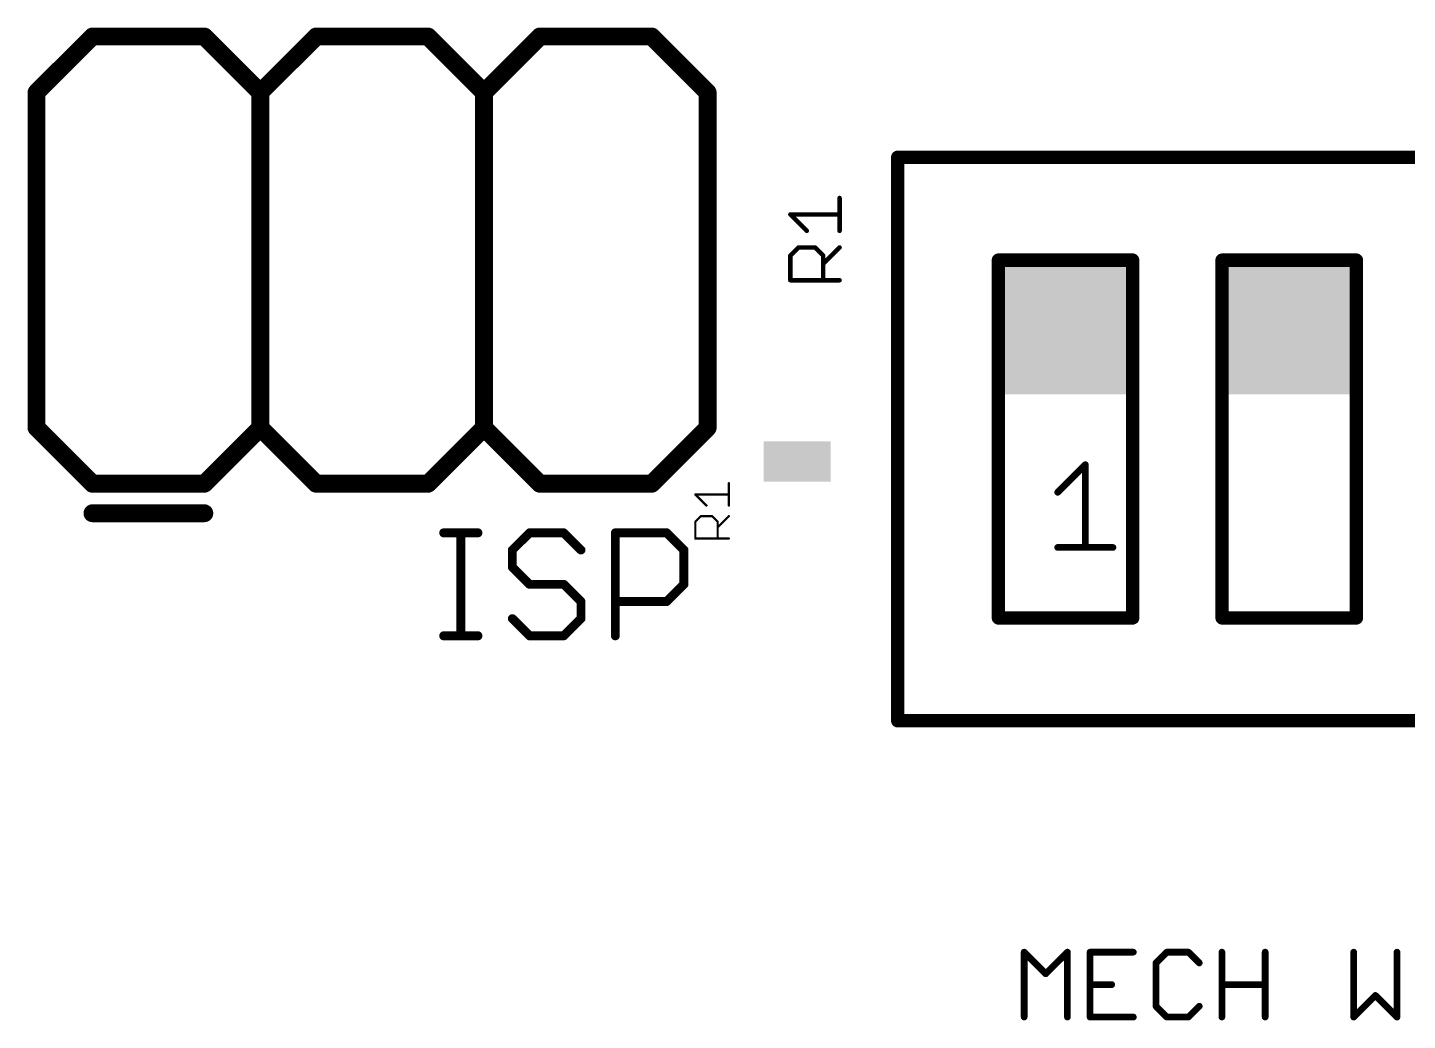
# Model space of a CAD drawing. Extents: x 0.1 to 37.8, y 0 to 44.
# Drawn here: x 0.91 to 16.58, y 0.25 to 11.53 of the extents above; entities that cross this region are included whole.
import ezdxf

# ---------------------------------------------------------------- set-up
doc = ezdxf.new("R2010")
doc.units = 0
for name, color, linetype in [('121', 253, 'CONTINUOUS'), ('21', 253, 'CONTINUOUS'), ('25', 253, 'CONTINUOUS')]:
    doc.layers.add(name, color=color, linetype=linetype)

# ---------------------------------------------------------------- blocks, each defined once
blk = doc.blocks.new('RECT')
blk.add_solid([(-0.5, -0.5), (0.5, -0.5), (-0.5, 0.5), (0.5, 0.5)])

msp = doc.modelspace()

# ---------------------------------------------------------------- linework, layer by layer
at = {"layer": '121'}
for points, const_width in [([(10.1346, 9.2227), (10.1346, 9.5956)], 0.0508), ([(9.7618, 9.2227), (9.5753, 9.4091)], 0.0508), ([(9.5753, 9.4091), (10.1346, 9.4091)], 0.0508), ([(9.5753, 8.941), (9.6685, 9.0343)], 0.0508), ([(9.5753, 8.6614), (9.5753, 8.941)], 0.0508), ([(9.6685, 9.0343), (9.855, 9.0343)], 0.0508), ([(9.855, 9.0343), (9.9482, 8.941)], 0.0508), ([(9.9482, 8.8478), (10.1346, 9.0343)], 0.0508), ([(9.9482, 8.941), (9.9482, 8.6614)], 0.0508), ([(10.1346, 8.6614), (9.5753, 8.6614)], 0.0508), ([(5.6388, 5.7922), (6.0286, 5.7922)], 0.1016), ([(5.8337, 4.6228), (5.8337, 5.7922)], 0.1016), ([(6.6133, 5.7922), (6.4184, 5.5973)], 0.1016), ([(7.0031, 5.7922), (6.6133, 5.7922)], 0.1016), ([(7.198, 5.5973), (7.0031, 5.7922)], 0.1016), ([(7.5878, 4.6228), (7.5878, 5.7922)], 0.1016), ([(7.5878, 5.7922), (8.1725, 5.7922)], 0.1016), ([(8.1725, 5.7922), (8.3674, 5.5973)], 0.1016), ([(6.4184, 5.5973), (6.4184, 5.4024)], 0.1016), ([(8.3674, 5.5973), (8.3674, 5.2075)], 0.1016), ([(6.4184, 5.4024), (6.6133, 5.2075)], 0.1016), ([(6.6133, 5.2075), (7.0031, 5.2075)], 0.1016), ([(7.0031, 5.2075), (7.198, 5.0126)], 0.1016), ([(8.3674, 5.2075), (8.1725, 5.0126)], 0.1016), ([(7.198, 5.0126), (7.198, 4.8177)], 0.1016), ([(8.1725, 5.0126), (7.5878, 5.0126)], 0.1016), ([(6.6133, 4.6228), (6.4184, 4.8177)], 0.1016), ([(7.198, 4.8177), (7.0031, 4.6228)], 0.1016), ([(5.6388, 4.6228), (6.0286, 4.6228)], 0.1016), ([(7.0031, 4.6228), (6.6133, 4.6228)], 0.1016), ([(12.2301, 0.2921), (12.2301, 1.0293)], 0.0762), ([(12.2301, 1.0293), (12.4758, 0.7836)], 0.0762), ([(12.4758, 0.7836), (12.7216, 1.0293)], 0.0762), ([(12.7216, 1.0293), (12.7216, 0.2921)], 0.0762), ([(13.47, 1.0293), (12.9785, 1.0293)], 0.0762), ([(12.9785, 1.0293), (12.9785, 0.2921)], 0.0762), ([(13.8498, 1.0293), (13.7269, 0.9065)], 0.0762), ([(13.7269, 0.9065), (13.7269, 0.415)], 0.0762), ([(14.0955, 1.0293), (13.8498, 1.0293)], 0.0762), ([(14.2184, 0.9065), (14.0955, 1.0293)], 0.0762), ([(14.4753, 0.2921), (14.4753, 1.0293)], 0.0762), ([(14.9668, 1.0293), (14.9668, 0.2921)], 0.0762), ([(15.9722, 1.0293), (15.9722, 0.2921)], 0.0762), ([(16.4637, 0.2921), (16.4637, 1.0293)], 0.0762), ([(12.9785, 0.6607), (13.2243, 0.6607)], 0.0762), ([(14.4753, 0.6607), (14.9668, 0.6607)], 0.0762), ([(15.9722, 0.2921), (16.2179, 0.5378)], 0.0762), ([(16.2179, 0.5378), (16.4637, 0.2921)], 0.0762), ([(12.9785, 0.2921), (13.47, 0.2921)], 0.0762), ([(13.7269, 0.415), (13.8498, 0.2921)], 0.0762), ([(13.8498, 0.2921), (14.0955, 0.2921)], 0.0762), ([(14.0955, 0.2921), (14.2184, 0.415)], 0.0762)]:
    msp.add_lwpolyline(points, dxfattribs=dict(at, const_width=const_width))
for points, const_width in [([(10.1473, 9.5956, 1), (10.1219, 9.5956)], 0.0254), ([(9.5843, 9.4181, 1), (9.5663, 9.4002)], 0.0254), ([(9.5753, 9.4218, 1), (9.5753, 9.3964)], 0.0254), ([(10.1346, 9.3964, 1), (10.1346, 9.4218)], 0.0254), ([(9.7528, 9.2137, 1), (9.7707, 9.2317)], 0.0254), ([(10.1219, 9.2227, 1), (10.1473, 9.2227)], 0.0254), ([(9.588, 8.941, 1), (9.5626, 8.941)], 0.0254), ([(9.5663, 8.95, 1), (9.5843, 8.9321)], 0.0254), ([(9.6685, 9.047, 1), (9.6685, 9.0215)], 0.0254), ([(9.6775, 9.0253, 1), (9.6596, 9.0432)], 0.0254), ([(9.8639, 9.0432, 1), (9.846, 9.0253)], 0.0254), ([(9.855, 9.0215, 1), (9.855, 9.047)], 0.0254), ([(9.9609, 8.941, 1), (9.9355, 8.941)], 0.0254), ([(9.9392, 8.9321, 1), (9.9572, 8.95)], 0.0254), ([(10.1436, 9.0253, 1), (10.1256, 9.0432)], 0.0254), ([(9.9392, 8.8568, 1), (9.9572, 8.8388)], 0.0254), ([(9.5753, 8.6741, 1), (9.5753, 8.6487)], 0.0254), ([(9.5626, 8.6614, 1), (9.588, 8.6614)], 0.0254), ([(9.9355, 8.6614, 1), (9.9609, 8.6614)], 0.0254), ([(10.1346, 8.6487, 1), (10.1346, 8.6741)], 0.0254), ([(5.6388, 5.8176, 1), (5.6388, 5.7668)], 0.0508), ([(5.8591, 5.7922, 1), (5.8083, 5.7922)], 0.0508), ([(6.0286, 5.7668, 1), (6.0286, 5.8176)], 0.0508), ([(6.6133, 5.8176, 1), (6.6133, 5.7668)], 0.0508), ([(6.6313, 5.7742, 1), (6.5953, 5.8102)], 0.0508), ([(7.0211, 5.8102, 1), (6.9851, 5.7742)], 0.0508), ([(7.0031, 5.7668, 1), (7.0031, 5.8176)], 0.0508), ([(7.6132, 5.7922, 1), (7.5624, 5.7922)], 0.0508), ([(7.5878, 5.8176, 1), (7.5878, 5.7668)], 0.0508), ([(8.1905, 5.8102, 1), (8.1545, 5.7742)], 0.0508), ([(8.1725, 5.7668, 1), (8.1725, 5.8176)], 0.0508), ([(6.4004, 5.6153, 1), (6.4364, 5.5793)], 0.0508), ([(6.4438, 5.5973, 1), (6.393, 5.5973)], 0.0508), ([(7.18, 5.5793, 1), (7.216, 5.6153)], 0.0508), ([(8.3928, 5.5973, 1), (8.342, 5.5973)], 0.0508), ([(8.3494, 5.5793, 1), (8.3854, 5.6153)], 0.0508), ([(6.4364, 5.4204, 1), (6.4004, 5.3844)], 0.0508), ([(6.393, 5.4024, 1), (6.4438, 5.4024)], 0.0508), ([(6.6133, 5.2329, 1), (6.6133, 5.1821)], 0.0508), ([(6.5953, 5.1895, 1), (6.6313, 5.2255)], 0.0508), ([(7.0211, 5.2255, 1), (6.9851, 5.1895)], 0.0508), ([(7.0031, 5.1821, 1), (7.0031, 5.2329)], 0.0508), ([(8.342, 5.2075, 1), (8.3928, 5.2075)], 0.0508), ([(8.3854, 5.1895, 1), (8.3494, 5.2255)], 0.0508), ([(7.2234, 5.0126, 1), (7.1726, 5.0126)], 0.0508), ([(7.18, 4.9946, 1), (7.216, 5.0306)], 0.0508), ([(7.5878, 5.038, 1), (7.5878, 4.9872)], 0.0508), ([(8.1545, 5.0306, 1), (8.1905, 4.9946)], 0.0508), ([(8.1725, 4.9872, 1), (8.1725, 5.038)], 0.0508), ([(6.4364, 4.8357, 1), (6.4004, 4.7997)], 0.0508), ([(7.216, 4.7997, 1), (7.18, 4.8357)], 0.0508), ([(7.1726, 4.8177, 1), (7.2234, 4.8177)], 0.0508), ([(5.6388, 4.6482, 1), (5.6388, 4.5974)], 0.0508), ([(5.8083, 4.6228, 1), (5.8591, 4.6228)], 0.0508), ([(6.0286, 4.5974, 1), (6.0286, 4.6482)], 0.0508), ([(6.6133, 4.6482, 1), (6.6133, 4.5974)], 0.0508), ([(6.5953, 4.6048, 1), (6.6313, 4.6408)], 0.0508), ([(6.9851, 4.6408, 1), (7.0211, 4.6048)], 0.0508), ([(7.0031, 4.5974, 1), (7.0031, 4.6482)], 0.0508), ([(7.5624, 4.6228, 1), (7.6132, 4.6228)], 0.0508), ([(12.2436, 1.0428, 1), (12.2166, 1.0159)], 0.0381), ([(12.2492, 1.0293, 1), (12.2111, 1.0293)], 0.0381), ([(12.7406, 1.0293, 1), (12.7025, 1.0293)], 0.0381), ([(12.7351, 1.0159, 1), (12.7081, 1.0428)], 0.0381), ([(12.9785, 1.0484, 1), (12.9785, 1.0103)], 0.0381), ([(12.9976, 1.0293, 1), (12.9595, 1.0293)], 0.0381), ([(13.47, 1.0103, 1), (13.47, 1.0484)], 0.0381), ([(13.746, 0.9065, 1), (13.7079, 0.9065)], 0.0381), ([(13.8498, 1.0484, 1), (13.8498, 1.0103)], 0.0381), ([(13.8633, 1.0159, 1), (13.8363, 1.0428)], 0.0381), ([(14.109, 1.0428, 1), (14.0821, 1.0159)], 0.0381), ([(14.0955, 1.0103, 1), (14.0955, 1.0484)], 0.0381), ([(14.4944, 1.0293, 1), (14.4563, 1.0293)], 0.0381), ([(14.9859, 1.0293, 1), (14.9478, 1.0293)], 0.0381), ([(15.9912, 1.0293, 1), (15.9531, 1.0293)], 0.0381), ([(16.4827, 1.0293, 1), (16.4446, 1.0293)], 0.0381), ([(12.4624, 0.7971, 1), (12.4893, 0.7701)], 0.0381), ([(12.4624, 0.7701, 1), (12.4893, 0.7971)], 0.0381), ([(13.7135, 0.9199, 1), (13.7404, 0.893)], 0.0381), ([(14.2049, 0.893, 1), (14.2319, 0.9199)], 0.0381), ([(12.9785, 0.6798, 1), (12.9785, 0.6417)], 0.0381), ([(13.2243, 0.6417, 1), (13.2243, 0.6798)], 0.0381), ([(14.4753, 0.6798, 1), (14.4753, 0.6417)], 0.0381), ([(14.9668, 0.6417, 1), (14.9668, 0.6798)], 0.0381), ([(16.2314, 0.5513, 1), (16.2044, 0.5244)], 0.0381), ([(16.2314, 0.5244, 1), (16.2044, 0.5513)], 0.0381), ([(12.9785, 0.3112, 1), (12.9785, 0.2731)], 0.0381), ([(13.47, 0.2731, 1), (13.47, 0.3112)], 0.0381), ([(13.7404, 0.4284, 1), (13.7135, 0.4015)], 0.0381), ([(13.7079, 0.415, 1), (13.746, 0.415)], 0.0381), ([(13.8498, 0.3112, 1), (13.8498, 0.2731)], 0.0381), ([(13.8363, 0.2786, 1), (13.8633, 0.3056)], 0.0381), ([(14.0821, 0.3056, 1), (14.109, 0.2786)], 0.0381), ([(14.0955, 0.2731, 1), (14.0955, 0.3112)], 0.0381), ([(14.2319, 0.4015, 1), (14.2049, 0.4284)], 0.0381), ([(15.9587, 0.3056, 1), (15.9856, 0.2786)], 0.0381), ([(16.4502, 0.2786, 1), (16.4771, 0.3056)], 0.0381), ([(12.2111, 0.2921, 1), (12.2492, 0.2921)], 0.0381), ([(12.7025, 0.2921, 1), (12.7406, 0.2921)], 0.0381), ([(12.9595, 0.2921, 1), (12.9976, 0.2921)], 0.0381), ([(14.4563, 0.2921, 1), (14.4944, 0.2921)], 0.0381), ([(14.9478, 0.2921, 1), (14.9859, 0.2921)], 0.0381), ([(15.9531, 0.2921, 1), (15.9912, 0.2921)], 0.0381), ([(16.4446, 0.2921, 1), (16.4827, 0.2921)], 0.0381)]:
    msp.add_lwpolyline(points, format="xyb", dxfattribs=dict(at, const_width=const_width))
at = {"layer": '21'}
for points, const_width in [([(1.016, 10.795), (1.651, 11.43)], 0.2032), ([(1.651, 11.43), (2.921, 11.43)], 0.2032), ([(2.921, 11.43), (3.556, 10.795)], 0.2032), ([(3.556, 10.795), (4.191, 11.43)], 0.2032), ([(4.191, 11.43), (5.461, 11.43)], 0.2032), ([(5.461, 11.43), (6.096, 10.795)], 0.2032), ([(6.096, 10.795), (6.731, 11.43)], 0.2032), ([(6.731, 11.43), (8.001, 11.43)], 0.2032), ([(8.001, 11.43), (8.636, 10.795)], 0.2032), ([(1.016, 6.985), (1.016, 10.795)], 0.2032), ([(3.556, 10.795), (3.556, 6.985)], 0.2032), ([(6.096, 10.795), (6.096, 6.985)], 0.2032), ([(8.636, 10.795), (8.636, 6.985)], 0.2032), ([(32.385, 10.0584), (10.795, 10.0584)], 0.1524), ([(10.795, 3.6576), (10.795, 10.0584)], 0.1524), ([(11.938, 8.89), (13.462, 8.89)], 0.1524), ([(11.938, 4.826), (11.938, 8.89)], 0.1524), ([(13.462, 8.89), (13.462, 4.826)], 0.1524), ([(14.478, 8.89), (16.002, 8.89)], 0.1524), ([(14.478, 4.826), (14.478, 8.89)], 0.1524), ([(16.002, 8.89), (16.002, 4.826)], 0.1524), ([(1.016, 6.985), (1.651, 6.35)], 0.2032), ([(2.921, 6.35), (3.556, 6.985)], 0.2032), ([(3.556, 6.985), (4.191, 6.35)], 0.2032), ([(5.461, 6.35), (6.096, 6.985)], 0.2032), ([(6.096, 6.985), (6.731, 6.35)], 0.2032), ([(8.001, 6.35), (8.636, 6.985)], 0.2032), ([(12.6111, 6.2532), (12.9246, 6.5667)], 0.0762), ([(12.9246, 6.5667), (12.9246, 5.6261)], 0.0762), ([(1.651, 6.35), (2.921, 6.35)], 0.2032), ([(4.191, 6.35), (5.461, 6.35)], 0.2032), ([(6.731, 6.35), (8.001, 6.35)], 0.2032), ([(2.921, 6.015), (1.651, 6.015)], 0.2032), ([(12.6111, 5.6261), (13.2382, 5.6261)], 0.0762), ([(13.462, 4.826), (11.938, 4.826)], 0.1524), ([(16.002, 4.826), (14.478, 4.826)], 0.1524), ([(10.795, 3.6576), (32.385, 3.6576)], 0.1524)]:
    msp.add_lwpolyline(points, dxfattribs=dict(at, const_width=const_width))
for points, const_width in [([(1.651, 11.4808, 1), (1.651, 11.3792)], 0.1016), ([(1.6869, 11.3941, 1), (1.6151, 11.4659)], 0.1016), ([(2.9569, 11.4659, 1), (2.8851, 11.3941)], 0.1016), ([(2.921, 11.3792, 1), (2.921, 11.4808)], 0.1016), ([(4.191, 11.4808, 1), (4.191, 11.3792)], 0.1016), ([(4.2269, 11.3941, 1), (4.1551, 11.4659)], 0.1016), ([(5.4969, 11.4659, 1), (5.4251, 11.3941)], 0.1016), ([(5.461, 11.3792, 1), (5.461, 11.4808)], 0.1016), ([(6.731, 11.4808, 1), (6.731, 11.3792)], 0.1016), ([(6.7669, 11.3941, 1), (6.6951, 11.4659)], 0.1016), ([(8.0369, 11.4659, 1), (7.9651, 11.3941)], 0.1016), ([(8.001, 11.3792, 1), (8.001, 11.4808)], 0.1016), ([(1.0668, 10.795, 1), (0.9652, 10.795)], 0.1016), ([(0.9801, 10.8309, 1), (1.0519, 10.7591)], 0.1016), ([(3.6068, 10.795, 1), (3.5052, 10.795)], 0.1016), ([(3.5201, 10.8309, 1), (3.5919, 10.7591)], 0.1016), ([(3.5201, 10.7591, 1), (3.5919, 10.8309)], 0.1016), ([(6.1468, 10.795, 1), (6.0452, 10.795)], 0.1016), ([(6.0601, 10.8309, 1), (6.1319, 10.7591)], 0.1016), ([(6.0601, 10.7591, 1), (6.1319, 10.8309)], 0.1016), ([(8.6868, 10.795, 1), (8.5852, 10.795)], 0.1016), ([(8.6001, 10.7591, 1), (8.6719, 10.8309)], 0.1016), ([(10.795, 10.0965, 1), (10.795, 10.0203)], 0.0762), ([(10.8331, 10.0584, 1), (10.7569, 10.0584)], 0.0762), ([(11.938, 8.9281, 1), (11.938, 8.8519)], 0.0762), ([(11.9761, 8.89, 1), (11.8999, 8.89)], 0.0762), ([(13.5001, 8.89, 1), (13.4239, 8.89)], 0.0762), ([(13.462, 8.8519, 1), (13.462, 8.9281)], 0.0762), ([(14.478, 8.9281, 1), (14.478, 8.8519)], 0.0762), ([(14.5161, 8.89, 1), (14.4399, 8.89)], 0.0762), ([(16.0401, 8.89, 1), (15.9639, 8.89)], 0.0762), ([(16.002, 8.8519, 1), (16.002, 8.9281)], 0.0762), ([(1.0519, 7.0209, 1), (0.9801, 6.9491)], 0.1016), ([(3.5919, 7.0209, 1), (3.5201, 6.9491)], 0.1016), ([(3.5919, 6.9491, 1), (3.5201, 7.0209)], 0.1016), ([(6.1319, 7.0209, 1), (6.0601, 6.9491)], 0.1016), ([(6.1319, 6.9491, 1), (6.0601, 7.0209)], 0.1016), ([(8.6719, 6.9491, 1), (8.6001, 7.0209)], 0.1016), ([(0.9652, 6.985, 1), (1.0668, 6.985)], 0.1016), ([(3.5052, 6.985, 1), (3.6068, 6.985)], 0.1016), ([(6.0452, 6.985, 1), (6.1468, 6.985)], 0.1016), ([(8.5852, 6.985, 1), (8.6868, 6.985)], 0.1016), ([(12.9437, 6.5667, 1), (12.9056, 6.5667)], 0.0381), ([(12.9381, 6.5532, 1), (12.9112, 6.5802)], 0.0381), ([(1.651, 6.4008, 1), (1.651, 6.2992)], 0.1016), ([(1.6151, 6.3141, 1), (1.6869, 6.3859)], 0.1016), ([(2.8851, 6.3859, 1), (2.9569, 6.3141)], 0.1016), ([(2.921, 6.2992, 1), (2.921, 6.4008)], 0.1016), ([(4.191, 6.4008, 1), (4.191, 6.2992)], 0.1016), ([(4.1551, 6.3141, 1), (4.2269, 6.3859)], 0.1016), ([(5.4251, 6.3859, 1), (5.4969, 6.3141)], 0.1016), ([(5.461, 6.2992, 1), (5.461, 6.4008)], 0.1016), ([(6.731, 6.4008, 1), (6.731, 6.2992)], 0.1016), ([(6.6951, 6.3141, 1), (6.7669, 6.3859)], 0.1016), ([(7.9651, 6.3859, 1), (8.0369, 6.3141)], 0.1016), ([(8.001, 6.2992, 1), (8.001, 6.4008)], 0.1016), ([(12.5976, 6.2666, 1), (12.6246, 6.2397)], 0.0381), ([(1.651, 6.0658, 1), (1.651, 5.9642)], 0.1016), ([(2.921, 5.9642, 1), (2.921, 6.0658)], 0.1016), ([(12.6111, 5.6452, 1), (12.6111, 5.6071)], 0.0381), ([(12.9056, 5.6261, 1), (12.9437, 5.6261)], 0.0381), ([(13.2382, 5.6071, 1), (13.2382, 5.6452)], 0.0381), ([(11.938, 4.8641, 1), (11.938, 4.7879)], 0.0762), ([(11.8999, 4.826, 1), (11.9761, 4.826)], 0.0762), ([(13.4239, 4.826, 1), (13.5001, 4.826)], 0.0762), ([(13.462, 4.7879, 1), (13.462, 4.8641)], 0.0762), ([(14.478, 4.8641, 1), (14.478, 4.7879)], 0.0762), ([(14.4399, 4.826, 1), (14.5161, 4.826)], 0.0762), ([(15.9639, 4.826, 1), (16.0401, 4.826)], 0.0762), ([(16.002, 4.7879, 1), (16.002, 4.8641)], 0.0762), ([(10.795, 3.6957, 1), (10.795, 3.6195)], 0.0762), ([(10.7569, 3.6576, 1), (10.8331, 3.6576)], 0.0762)]:
    msp.add_lwpolyline(points, format="xyb", dxfattribs=dict(at, const_width=const_width))
at = {"layer": '25', "const_width": 0.0254}
for points in [[(8.8773, 6.1019), (8.8773, 6.3561)], [(8.6231, 6.1019), (8.496, 6.229)], [(8.496, 6.229), (8.8773, 6.229)], [(8.496, 5.9184), (8.5595, 5.9819)], [(8.5595, 5.9819), (8.6866, 5.9819)], [(8.6866, 5.9819), (8.7502, 5.9184)], [(8.7502, 5.8548), (8.8773, 5.9819)], [(8.496, 5.7277), (8.496, 5.9184)], [(8.7502, 5.9184), (8.7502, 5.7277)], [(8.8773, 5.7277), (8.496, 5.7277)]]:
    msp.add_lwpolyline(points, dxfattribs=at)
at = {"layer": '25', "const_width": 0.0127}
for points in [[(8.8836, 6.3561, 1), (8.871, 6.3561)], [(8.496, 6.2354, 1), (8.496, 6.2227)], [(8.5005, 6.2335, 1), (8.4915, 6.2245)], [(8.6186, 6.0974, 1), (8.6276, 6.1064)], [(8.8773, 6.2227, 1), (8.8773, 6.2354)], [(8.5595, 5.9883, 1), (8.5595, 5.9756)], [(8.564, 5.9774, 1), (8.555, 5.9864)], [(8.6911, 5.9864, 1), (8.6821, 5.9774)], [(8.6866, 5.9756, 1), (8.6866, 5.9883)], [(8.871, 6.1019, 1), (8.8836, 6.1019)], [(8.8818, 5.9774, 1), (8.8728, 5.9864)], [(8.5023, 5.9184, 1), (8.4896, 5.9184)], [(8.4915, 5.9229, 1), (8.5005, 5.9139)], [(8.7565, 5.9184, 1), (8.7438, 5.9184)], [(8.7457, 5.8593, 1), (8.7547, 5.8503)], [(8.7457, 5.9139, 1), (8.7547, 5.9229)], [(8.4896, 5.7277, 1), (8.5023, 5.7277)], [(8.496, 5.7341, 1), (8.496, 5.7214)], [(8.7438, 5.7277, 1), (8.7565, 5.7277)], [(8.8773, 5.7214, 1), (8.8773, 5.7341)]]:
    msp.add_lwpolyline(points, format="xyb", dxfattribs=at)

# ---------------------------------------------------------------- block references
at = {"layer": '21', "xscale": 1.524, "yscale": 1.524}
for p in [(12.7, 8.128), (15.24, 8.128)]:
    msp.add_blockref('RECT', p, dxfattribs=at)
at = {"layer": '21', "xscale": 0.4572, "yscale": 0.762, "rotation": 90}
msp.add_blockref('RECT', (9.652, 6.604), dxfattribs=at)

doc.saveas('drawing.dxf')
